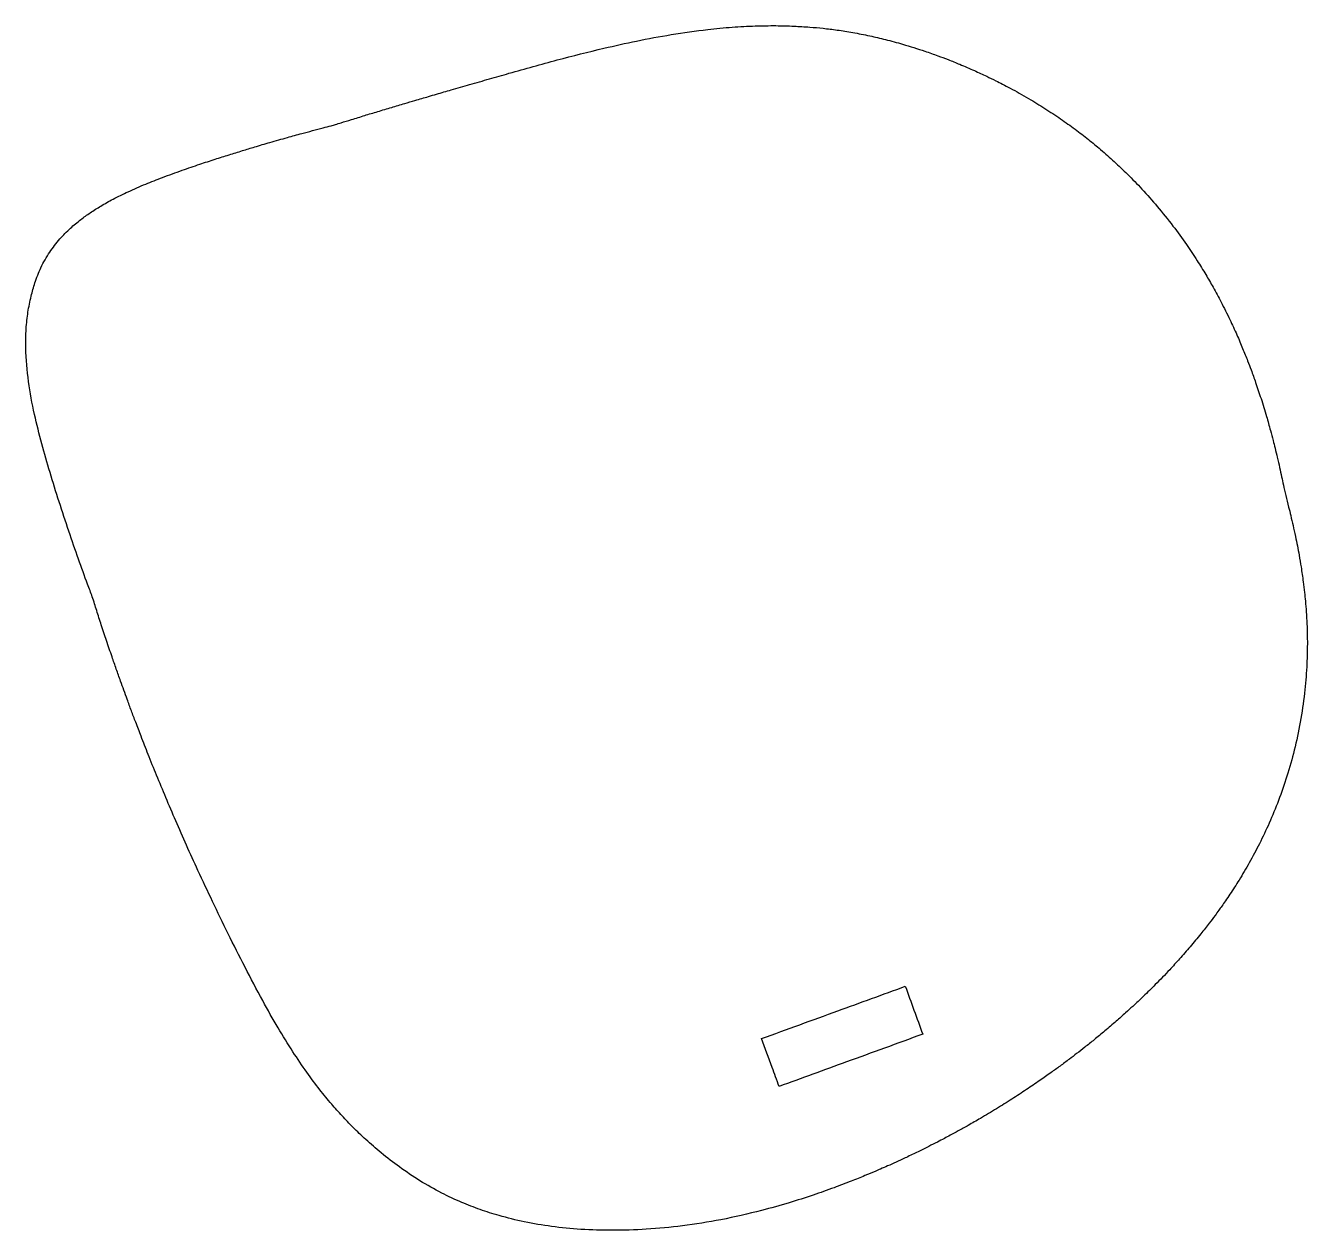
# Paper-space layout '_Posterior' of a CAD drawing. Header units: millimetres. Extents: x -65 to 61, y -61 to 57.
import ezdxf

# ---------------------------------------------------------------- set-up
doc = ezdxf.new("R2010")
doc.units = ezdxf.units.MM

psp = doc.layouts.new('_Posterior')

# ---------------------------------------------------------------- linework, layer by layer
at = {"color": 7, "linetype": 'Continuous', "lineweight": 25}
for points, knots in [([(56.48, 20.32), (56.3, 20.85), (56, 21.78), (55.55, 23.01), (55.21, 23.91), (54.93, 24.61), (54.58, 25.46), (54.09, 26.62), (53.39, 28.14), (52.61, 29.7), (51.82, 31.17), (51.04, 32.52), (50.17, 33.93), (49.11, 35.52), (47.81, 37.31), (46.36, 39.12), (44.86, 40.81), (43.45, 42.27), (42.09, 43.56), (40.81, 44.7), (39.53, 45.75), (38.22, 46.76), (36.8, 47.77), (35.28, 48.78), (33.92, 49.61), (32.78, 50.27), (31.92, 50.74), (31.15, 51.14), (30.38, 51.53), (29.47, 51.98), (28.29, 52.52), (27.03, 53.07), (25.83, 53.55), (24.69, 53.98), (23.21, 54.5), (21.5, 55.04), (19.69, 55.53), (18.06, 55.91), (16.48, 56.22), (14.95, 56.47), (13.54, 56.64), (12.13, 56.77), (10.59, 56.86), (8.8, 56.91), (6.78, 56.88), (4.55, 56.76), (1.8, 56.5), (-1.33, 56.05), (-4.73, 55.42), (-8.45, 54.59), (-12.63, 53.53), (-16.36, 52.49), (-19.23, 51.67), (-21.11, 51.13), (-22.84, 50.63), (-24.19, 50.24), (-25.15, 49.96), (-25.86, 49.75), (-26.63, 49.53), (-27.62, 49.23), (-28.84, 48.87), (-30.15, 48.48), (-31.47, 48.08), (-32.67, 47.71), (-33.62, 47.42), (-34.28, 47.21), (-34.86, 47.05), (-35.98, 46.76), (-37.4, 46.38), (-39.14, 45.9), (-40.68, 45.46), (-42.15, 45.03), (-43.49, 44.62), (-44.78, 44.22), (-46.18, 43.78), (-47.71, 43.28), (-49.43, 42.68), (-51.21, 42.04), (-52.98, 41.35), (-54.6, 40.64), (-56.07, 39.93), (-57.31, 39.23), (-58.37, 38.56), (-59.37, 37.84), (-60.38, 37), (-61.42, 35.95), (-62.41, 34.66), (-63.24, 33.21), (-63.8, 31.74), (-64.22, 30.28), (-64.52, 28.78), (-64.7, 27.07), (-64.74, 24.79), (-64.49, 21.97), (-63.9, 18.84), (-63.15, 15.87), (-62.33, 13.02), (-61.44, 10.16), (-60.5, 7.33), (-59.57, 4.63), (-58.8, 2.48), (-58.15, 0.81), (-57.75, -0.52), (-57.29, -1.95), (-56.78, -3.47), (-56.29, -4.91), (-55.83, -6.24), (-55.34, -7.63), (-54.84, -8.99), (-54.35, -10.34), (-53.89, -11.54), (-53.35, -12.97), (-52.67, -14.7), (-51.86, -16.71), (-50.95, -18.89), (-49.98, -21.17), (-48.93, -23.56), (-47.73, -26.2), (-46.37, -29.1), (-44.84, -32.26), (-43.2, -35.51), (-41.58, -38.6), (-40.02, -41.37), (-38.57, -43.72), (-37.2, -45.74), (-35.93, -47.45), (-34.77, -48.87), (-33.68, -50.09), (-32.57, -51.26), (-31.3, -52.47), (-29.78, -53.79), (-28.02, -55.15), (-26.04, -56.48), (-24, -57.64), (-22.02, -58.56), (-20.14, -59.3), (-18.09, -59.95), (-15.75, -60.52), (-13.07, -60.98), (-10.18, -61.26), (-7.08, -61.35), (-3.75, -61.24), (-0.19, -60.9), (3.59, -60.3), (7.07, -59.5), (10.09, -58.66), (12.45, -57.9), (14.48, -57.18), (16.17, -56.54), (17.51, -56), (18.47, -55.6), (19.21, -55.28), (19.89, -54.98), (20.74, -54.6), (21.74, -54.14), (22.81, -53.62), (23.82, -53.12), (24.68, -52.68), (25.38, -52.32), (26.06, -51.95), (26.85, -51.53), (27.83, -50.98), (29.09, -50.25), (30.52, -49.4), (32.03, -48.45), (33.44, -47.53), (34.72, -46.66), (35.82, -45.89), (36.78, -45.19), (37.62, -44.57), (38.43, -43.95), (39.24, -43.32), (40.16, -42.58), (41.19, -41.73), (42.22, -40.85), (43.13, -40.04), (44.02, -39.23), (44.99, -38.31), (46.21, -37.12), (47.39, -35.89), (48.53, -34.65), (49.55, -33.48), (50.52, -32.31), (51.33, -31.28), (51.91, -30.51), (52.32, -29.94), (52.66, -29.47), (53.02, -28.94), (53.6, -28.09), (54.39, -26.86), (55.37, -25.21), (56.36, -23.35), (57.32, -21.32), (58.23, -19.11), (59.06, -16.72), (59.78, -14.16), (60.37, -11.43), (60.77, -8.7), (60.98, -6.13), (61.04, -3.88), (61.01, -2.07), (60.93, -0.67), (60.84, 0.36), (60.74, 1.34), (60.61, 2.46), (60.43, 3.67), (60.23, 4.85), (60.05, 5.85), (59.85, 6.82), (59.63, 7.82), (59.41, 8.78), (59.17, 9.76), (58.91, 10.76), (58.69, 11.75), (58.5, 12.65), (58.3, 13.57), (58.09, 14.5), (57.87, 15.39), (57.65, 16.27), (57.37, 17.31), (56.99, 18.69), (56.66, 19.73), (56.48, 20.32)], [0, 0, 0, 0, 0.0043092, 0.0076989, 0.0101803, 0.0118806, 0.0135856, 0.017362, 0.0216919, 0.0267044, 0.0310145, 0.0347363, 0.0388963, 0.0438898, 0.049712, 0.0561356, 0.0620628, 0.067357, 0.072024, 0.0766779, 0.0807392, 0.0850126, 0.0895574, 0.0943696, 0.0992644, 0.1020031, 0.104668, 0.1069058, 0.1088176, 0.1114114, 0.1148729, 0.1189371, 0.1221592, 0.1249559, 0.1284285, 0.1344337, 0.138984, 0.143113, 0.1475245, 0.1515658, 0.1551828, 0.1586103, 0.162642, 0.1672886, 0.1725627, 0.1784824, 0.1847185, 0.1941682, 0.2031726, 0.2117057, 0.2240011, 0.2368263, 0.2420192, 0.2472921, 0.2521596, 0.2560593, 0.2582673, 0.2599739, 0.2618336, 0.2645828, 0.268051, 0.2717812, 0.275263, 0.2788291, 0.2815958, 0.2830597, 0.2842718, 0.2864236, 0.2920575, 0.2958469, 0.3005171, 0.3045813, 0.307861, 0.3114332, 0.3151478, 0.3192782, 0.3240355, 0.3294078, 0.3340312, 0.3389077, 0.3432394, 0.3468161, 0.3500116, 0.3530035, 0.3564529, 0.3603007, 0.364527, 0.3691169, 0.3733204, 0.3767929, 0.3809614, 0.3852643, 0.3902077, 0.3987908, 0.4073173, 0.4150837, 0.4226888, 0.4305493, 0.4384628, 0.4460221, 0.4528737, 0.4563105, 0.4600381, 0.463928, 0.4681451, 0.4725597, 0.4758229, 0.4791188, 0.4840582, 0.4871773, 0.4903186, 0.4941348, 0.4991237, 0.5048866, 0.5110474, 0.5175254, 0.5243172, 0.5314184, 0.5401767, 0.5493439, 0.5589061, 0.5685935, 0.5766057, 0.5837799, 0.5901368, 0.5956949, 0.6004673, 0.604464, 0.6084631, 0.6130326, 0.6182197, 0.6241369, 0.6304471, 0.6368433, 0.6424781, 0.6475007, 0.6526115, 0.6592396, 0.6663112, 0.6738529, 0.6819094, 0.6905856, 0.6998766, 0.7098237, 0.7204918, 0.7277784, 0.7342754, 0.7398886, 0.7445961, 0.7483767, 0.7512126, 0.7527116, 0.754667, 0.7570827, 0.7599633, 0.7632901, 0.7663531, 0.7688127, 0.770815, 0.7725328, 0.7748483, 0.7777877, 0.781355, 0.7861893, 0.7908197, 0.7952425, 0.7994026, 0.8028882, 0.8057387, 0.808729, 0.8110299, 0.8136787, 0.81677, 0.8203002, 0.8241213, 0.8273345, 0.8297886, 0.8335327, 0.8378025, 0.8431044, 0.8468423, 0.8509894, 0.855258, 0.8586871, 0.8612089, 0.8628122, 0.8641226, 0.8657909, 0.8678157, 0.8721295, 0.877262, 0.8827644, 0.8886236, 0.8948407, 0.9014184, 0.9083618, 0.915679, 0.9231754, 0.9299215, 0.9358049, 0.9408239, 0.9440284, 0.9467372, 0.9489604, 0.9516914, 0.9555453, 0.9585535, 0.960997, 0.9635029, 0.9663197, 0.9689623, 0.9712165, 0.974272, 0.9770457, 0.9792436, 0.9816595, 0.9843552, 0.9867439, 0.9888045, 0.9914284, 0.9951646, 1, 1, 1, 1]), ([(7.49, -42.5), (9.98, -41.59), (12.47, -40.69), (14.97, -39.78), (17.17, -38.98), (19.38, -38.17), (21.58, -37.37)], [0, 0, 0, 0, 0.00795902, 0.00795902, 0.00795902, 0.01500003, 0.01500003, 0.01500003, 0.01500003]), ([(9.2, -47.2), (8.97, -46.58), (8.74, -45.95), (8.52, -45.33), (8.17, -44.39), (7.83, -43.45), (7.49, -42.5)], [0, 0, 0, 0, 0.001989757, 0.001989757, 0.001989757, 0.005000837, 0.005000837, 0.005000837, 0.005000837]), ([(23.29, -42.07), (20.8, -42.98), (18.31, -43.89), (15.81, -44.79), (13.61, -45.6), (11.4, -46.4), (9.2, -47.2)], [0, 0, 0, 0, 0.00795902, 0.00795902, 0.00795902, 0.01500001, 0.01500001, 0.01500001, 0.01500001])]:
    psp.add_open_spline(points, degree=3, knots=knots, dxfattribs=at)
psp.add_open_spline([(21.58, -37.37), (22.15, -38.94), (22.72, -40.5), (23.29, -42.07)], degree=3, dxfattribs=at)

doc.saveas('drawing.dxf')
